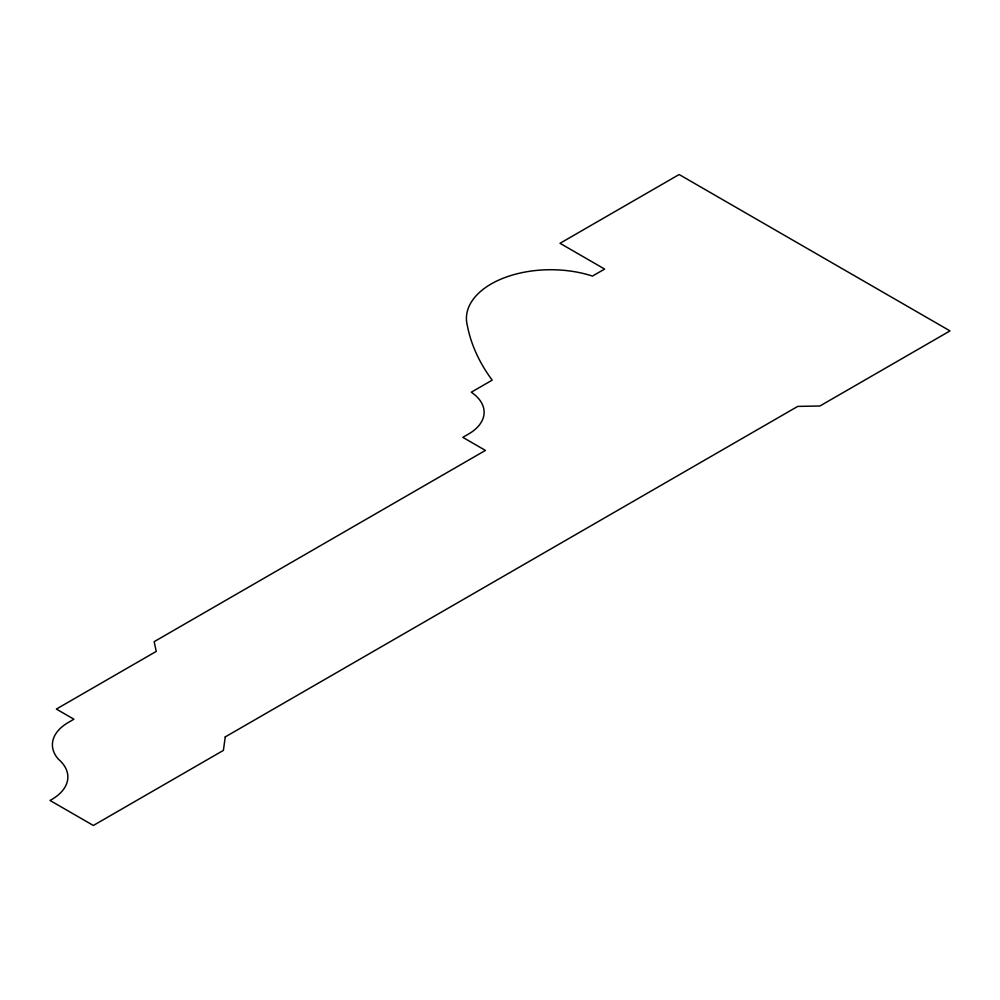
<?xml version="1.0" encoding="UTF-8"?>
<svg xmlns="http://www.w3.org/2000/svg" width="1000" height="1000" viewBox="0 0 1000 1000"><rect width="100%" height="100%" fill="white"/><g stroke="black" fill="none" stroke-linecap="round" stroke-linejoin="round"><path stroke-width="1.5" d="M225.25 736.912L223.4 750.4L93.35 825.475L50 800.45A55.1 31.812 0 0 0 58.487 759.262A54.85 31.675 0 0 1 68.275 722.475L73.913 719.212L56.35 709.075L156.25 651.4L154.15 641.675L485.425 450.412L462.812 437.35L468.075 434.312A53.463 30.863 0 0 0 471.287 392.212L492.175 380.15A334.712 193.25 0 0 1 467.337 325.575A84.35 48.7 0 0 1 503.1 278.25A84.35 48.7 0 0 1 592.463 276.087L604.637 269.062L560.013 243.3L679.137 174.525L950 330.9L819.95 405.988L797.738 406.4L225.25 736.912"/></g></svg>
